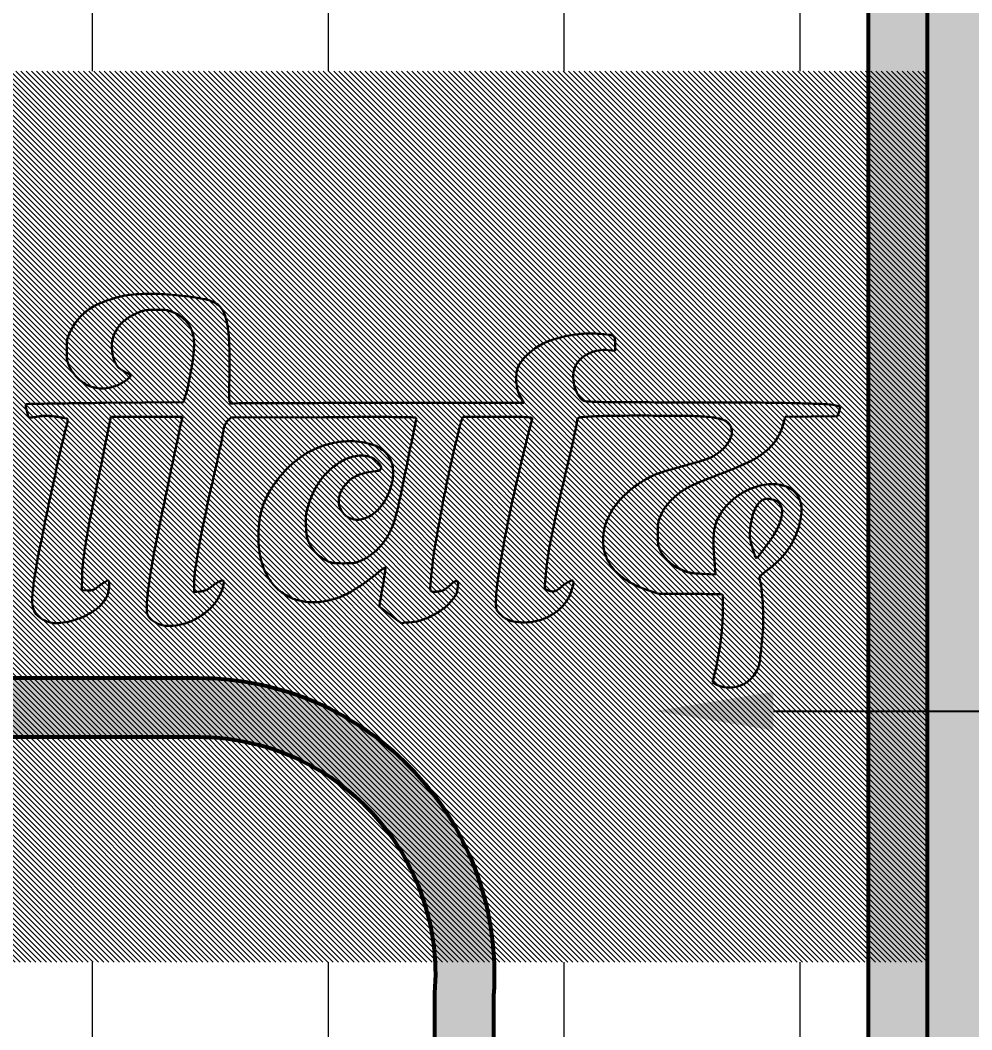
# Model space of a CAD drawing. Header units: millimetres. Extents: x 56222 to 3066687, y -650199 to -121287.
# Drawn here: x 140346.42 to 140362.55, y -185691.93 to -185674.82 of the extents above; entities that cross this region are included whole.
import ezdxf
from ezdxf import colors
from ezdxf.entities.mleader import LeaderData, LeaderLine
from ezdxf.math import Vec2, Vec3

# ---------------------------------------------------------------- set-up
doc = ezdxf.new("R2010")
doc.units = ezdxf.units.MM
doc.header["$MEASUREMENT"] = 0
doc.linetypes.add('DASHED', pattern=[0.75, 0.5, -0.25])
for name, color, linetype, lineweight in [('A8_FURNITURE', 32, 'Continuous', 30), ('dim05', 1, 'Continuous', 13), ('el', 7, 'Continuous', 20), ('Elevation 4.5', 206, 'Continuous', 5), ('furniture dimensions', 1, 'DASHED', 0), ('NAME PLATE', 7, 'Continuous', 25)]:
    doc.layers.add(name, color=color, linetype=linetype, lineweight=lineweight)
doc.styles.get("Standard").update_dxf_attribs({"font": 'arial.ttf', "height": 6})
pattern_1 = [(90, (-7284.360035460413, -5928.187358605617), (-4, 2.449293598294706e-16), []), (180, (-7284.360035460413, -5928.187358605617), (-4, -3.999999999999999), [4, -4])]

msp = doc.modelspace()

# ---------------------------------------------------------------- hatches: boundary and pattern name
at = {"layer": 'Elevation 4.5', "lineweight": 0, "true_color": 0x636466, "transparency": 33554687}
h = msp.add_hatch(color=251, dxfattribs=at)
h.dxf.hatch_style = 1
h.paths.add_polyline_path([(140409.80056336, -185636.7218008668), (140361.80056336, -185636.7218008668), (140361.80056336, -185696.5168962459), (140361.80056336, -185702.7218008668), (140409.80056336, -185702.7218008668)])
h.paths.add_polyline_path([(140408.5745467362, -185638.2218008668), (140408.5745467362, -185701.2218008668), (140363.30056336, -185701.2218008668), (140363.30056336, -185638.2218008668)], flags=16)
at = {"layer": 'NAME PLATE', "lineweight": 0, "true_color": 0xc08768, "transparency": 33554687}
h = msp.add_hatch(dxfattribs=at)
h.set_pattern_fill('AR-B816', color=23, scale=0.5, angle=90)
h.set_pattern_definition(pattern_1)
h.paths.add_polyline_path([(140361.80056336, -185605.778120198), (140335.5506102973, -185605.778120198), (140335.5506102973, -185675.679722592), (140361.80056336, -185675.679722592)])
at = {"layer": 'NAME PLATE', "lineweight": 0, "true_color": 0x000000, "transparency": 33554687}
h = msp.add_hatch(color=18, dxfattribs=at)
h.dxf.hatch_style = 1
h.set_gradient(color1=(153, 155, 55), color2=(229, 232, 120), name='INVCYLINDER')
edge = h.paths.add_edge_path()
edge.add_arc((140349.4346848917, -185690.9856796513), 5.021724757377659, 355.9019803581733, 450)
edge.add_line((140349.4346848917, -185685.963954894), (140335.5506102973, -185685.963954894))
edge.add_line((140335.5506102973, -185685.963954894), (140335.5506102973, -185686.963954894))
edge.add_line((140335.5506102973, -185686.963954894), (140349.4346848917, -185686.963954894))
edge.add_arc((140349.4346848917, -185690.9856796513), 4.021724757389165, -4.579492458445998, 90, ccw=False)
edge.add_line((140353.4435703721, -185691.3067827946), (140353.4435703721, -185704.3066070682))
edge.add_arc((140357.6220668661, -185704.3066070682), 4.178496493957937, 180, 360)
edge.add_line((140361.80056336, -185704.3066070682), (140361.80056336, -185605.7781201979))
edge.add_line((140361.80056336, -185605.7781201979), (140360.80056336, -185605.7781201979))
edge.add_line((140360.80056336, -185605.7781201979), (140360.80056336, -185704.3066070682))
edge.add_arc((140357.6220668661, -185704.3066070682), 3.178496493957937, -180, 0, ccw=False)
edge.add_line((140354.4435703721, -185704.3066070682), (140354.4435703721, -185691.3445470119))
at = {"layer": 'NAME PLATE', "lineweight": 0, "transparency": 33554687}
h = msp.add_hatch(dxfattribs=at)
h.set_pattern_fill('ANSI31', color=8, scale=0.5, angle=90)
h.set_pattern_definition([(135, (-7284.360035460413, -5928.187358605617), (-0.04419417382415922, -0.04419417382415922), [])])
h.paths.add_polyline_path([(140361.80056336, -185675.679722592), (140335.5506102973, -185675.679722592), (140335.5506102973, -185690.7841363673), (140361.80056336, -185690.7841363673)])
at = {"layer": 'NAME PLATE', "lineweight": 0, "true_color": 0xc08768, "transparency": 33554687}
h = msp.add_hatch(dxfattribs=at)
h.set_pattern_fill('AR-B816', color=23, scale=0.5, angle=90)
h.set_pattern_definition(pattern_1)
h.paths.add_polyline_path([(140361.80056336, -185690.7841363673), (140335.5506102973, -185690.7841363673), (140335.5506102973, -185729.7781201979), (140361.80056336, -185729.7781201979)])

# ---------------------------------------------------------------- linework, layer by layer
at = {"lineweight": 30, "transparency": 33554687}
for p, q in [((140356.5050194098, -185680.4211203358), (140356.5050194098, -185680.2947856792)), ((140356.3813992161, -185680.4083086399), (140356.5050194098, -185680.4211203358)), ((140349.2227482641, -185681.1742503514), (140349.1845540316, -185681.292495754)), ((140354.9005167982, -185681.2036353659), (140354.9588921456, -185681.3032453361)), ((140349.1845540316, -185681.292495754), (140347.8587563071, -185681.3032453361)), ((140354.9588921456, -185681.3032453361), (140352.5017063708, -185681.3035389071)), ((140347.8444163002, -185682.0933396169), (140347.9570398863, -185681.5397361412)), ((140347.9570398863, -185681.5397361412), (140348.5631361726, -185681.5397361412)), ((140348.5631361726, -185681.5397361412), (140349.1692324374, -185681.5397361412)), ((140349.1692324374, -185681.5397361412), (140349.1509212768, -185681.6203580065)), ((140349.9390716893, -185681.6022972253), (140349.994208209, -185681.5504857232)), ((140349.994208209, -185681.5504857232), (140351.5619294271, -185681.54372587)), ((140353.9040853648, -185681.59226148), (140353.9240554654, -185681.5397361412)), ((140353.9240554654, -185681.5397361412), (140354.5172633898, -185681.5397361412)), ((140359.364313188, -185681.6315416137), (140359.3873309884, -185681.5406041699)), ((140359.3873309884, -185681.5406041699), (140359.8305785885, -185681.5347953752)), ((140359.8305785885, -185681.5347953752), (140360.2738261669, -185681.5289865591)), ((140360.2738261669, -185681.5289865591), (140360.3013824623, -185681.4493481945)), ((140358.1898784149, -185683.9884837306), (140358.2085521802, -185684.2120678566)), ((140347.4646209031, -185684.4743720416), (140347.4673582843, -185684.2486308185)), ((140358.2085521802, -185684.2120678566), (140357.9809559233, -185684.2004519442)), ((140347.5576725317, -185684.4810650754), (140347.4646209031, -185684.4743720416)), ((140349.3672969265, -185684.5122128278), (140349.3677443026, -185684.3857966034)), ((140349.4637329751, -185684.501343087), (140349.3672969265, -185684.5122128278)), ((140357.0406356528, -185684.4691128086), (140357.2467405714, -185684.538869534)), ((140357.2467405714, -185684.538869534), (140357.7627205099, -185684.5405236582))]:
    msp.add_line(p, q, dxfattribs=at)
at = {"linetype": 'Continuous', "lineweight": 30, "transparency": 33554687}
msp.add_line((140352.8949554936, -185685.0446103463), (140352.506338955, -185684.7560456362), dxfattribs=at)
at = {"lineweight": 30, "transparency": 33554687}
msp.add_lwpolyline([(140359.2226857675, -185682.9579289744, -0.165578), (140359.3007674636, -185683.0225696726, -0.126809), (140359.3336130266, -185683.1291860054, -0.08643300000000001), (140359.3152764541, -185683.2741031634, -0.042244), (140359.2454998635, -185683.4474222223, -0.030353), (140359.1731969921, -185683.5714301748, -0.010828), (140359.0557138209, -185683.7394493456, -0.004164999999999999), (140358.9293271148, -185683.9091325948, -0.234744), (140358.895091115, -185683.9261433569, -0.321391), (140358.8815123504, -185683.9164097823, -0.004802000000000001), (140358.8492942191, -185683.8183142348, -0.012477), (140358.8186427963, -185683.7128264147, -0.014928), (140358.7952592305, -185683.6120392149, -0.067594), (140358.7883376821, -185683.5025612144, -0.024239), (140358.8071387441, -185683.3470464519, -0.024499), (140358.8414130126, -185683.1921535742, -0.057984), (140358.8854582426, -185683.0827038451, -0.055252), (140358.9517981487, -185682.9875476418, -0.124944), (140359.0236202342, -185682.93809649, -0.124914), (140359.1103446374, -185682.9288830448, -0.055211)], format="xyb", close=True, dxfattribs=at)
for centre, radius, start, end in [((140348.7215927983, -185681.9345365752), 2.507121384194819, 104.4823706893497, 108.4108720772749), ((140348.4304890673, -185680.8074838942), 1.343081381457537, 98.21448167423776, 104.4824518161395), ((140348.597767914, -185681.9662505105), 2.513859876249971, 89.12730190779628, 98.2144602906489), ((140348.5562936976, -185684.688864723), 5.23678996353489, 83.8787624525851, 89.12728403651357), ((140348.5239209073, -185684.9907030344), 5.540359335824776, 79.2569699195039, 83.87873760482775), ((140348.0848756568, -185680.4355181686), 0.8769840706061341, 119.7756900447066, 128.7044986037779), ((140348.1719776815, -185680.5877561178), 1.052378357502492, 112.3568882567686, 119.7757036027026), ((140348.7033028797, -185681.8795996992), 2.449219903635309, 108.4107994138717, 112.3569426911831), ((140349.458583766, -185680.0644168437), 0.52619038241998, 53.25474469899461, 79.25686953078613), ((140349.596531227, -185679.8796505903), 0.2956083572133905, 21.38076554686533, 53.25471155382471), ((140348.1443505763, -185680.5052762854), 0.9688172454224239, 137.1153539833079, 145.4422651242609), ((140348.1303549319, -185680.4922767857), 0.9497158041175865, 128.704485941443, 137.11539517446), ((140348.7620229753, -185680.6312888363), 0.9241068983967367, 114.8008256737478, 128.1779289796624), ((140348.9333014381, -185681.0019586563), 1.332435720812915, 110.7519802064401, 114.8007662831723), ((140348.6069055228, -185680.1405414523), 0.4112550149345841, 101.031499627338, 110.7519690292278), ((140348.6282125281, -185680.2498336064), 0.5226047496805811, 92.71447340986265, 101.0315426677895), ((140348.7430116335, -185682.6711706526), 2.946661664416319, 90.40229872295983, 92.7144487544358), ((140348.7459174109, -185683.0855626892), 3.361063888777421, 88.33688992573477, 90.40223227538483), ((140348.8303922703, -185680.1761369998), 0.4504120985529277, 79.24606667624968, 88.33688623562226), ((140348.8549194343, -185680.0469990071), 0.3189655202277018, 67.82005731352822, 79.24613110559935), ((140348.5644386842, -185680.7595140128), 1.08841772766514, 63.23885392428592, 67.82007254285413), ((140348.7693257766, -185680.353224133), 0.6333900504683961, 42.10714973927756, 63.23893520228307), ((140348.8744081025, -185680.1623673297), 1.071102110694878, 9.148942235376689, 21.38073546368022), ((140348.1418102668, -185680.5035274495), 0.9657331574175962, 145.4422239932134, 153.7890476882677), ((140348.4988231629, -185680.334158414), 0.5240520773435889, 146.733561723482, 166.7243130908601), ((140348.5598943538, -185680.3742244119), 0.5970929874526559, 128.1779921263554, 146.7334884729886), ((140348.9053764107, -185680.2302622155), 0.4500068228307362, 14.8072365683597, 42.10715969900344), ((140347.4639447654, -185680.3895226922), 2.499740057854031, 1.463643648925985, 9.148938549792826), ((140347.6521911613, -185680.3149649647), 0.4435391271727418, 168.355220927415, 177.5780681484303), ((140347.5690767089, -185680.2978364634), 0.3586780774097401, 157.7472464038072, 168.3551973076779), ((140348.4864491713, -185680.6731936944), 1.349871946275593, 153.7890079857721, 157.7472943542695), ((140348.5561231211, -185680.3476775361), 0.5829252620579285, 166.7243459108051, 185.181251623732), ((140348.5662932404, -185680.3198965586), 0.8007370779591739, 355.7162527533315, 14.80715957644842), ((140356.108313117, -185682.2803589371), 2.15283120371846, 101.1483252144989, 108.1442579600843), ((140356.1330393244, -185682.4058277364), 2.280713199847944, 94.3108499549144, 101.1483323970619), ((140356.0904763417, -185681.8411941683), 1.714477671234565, 85.8422501211838, 94.31083521556145), ((140355.5011048584, -185689.9486233582), 9.84330088354372, 84.67107963306296, 85.8421951749833), ((140356.4018809904, -185680.2915498651), 0.1443078383844325, 60.59763983245155, 84.67102803020603), ((140356.4474976264, -185680.2106011192), 0.05139079495724168, 8.330744920039217, 60.59760918820287), ((140355.8725976038, -185680.2947854391), 0.6324218059335811, 359.9999782504499, 8.330780358689168), ((140349.9127824833, -185680.4105779777), 2.706151549316029, 177.5780826455602, 179.9999996731648), ((140345.7612250492, -185680.1097825904), 3.613663567738038, 349.4775960601079, 355.7162526011386), ((140337.2290613227, -185680.6510503041), 12.73796430697467, 359.1646300457721, 1.463717959804474), ((140355.7007625165, -185681.1630039161), 0.9603065599327283, 119.2226583413629, 127.1045945387001), ((140355.8006896594, -185681.3416392824), 1.164991752332061, 108.1442672341487, 119.2225931733697), ((140350.1887227051, -185680.4105793333), 2.982091771179847, 179.9999736680866, 182.1863142926088), ((140347.621125925, -185680.5086023652), 0.4126245618670283, 182.1862989318072, 191.5910459694923), ((140348.9011989239, -185680.3163872737), 0.9294168062722664, 185.1812364021037, 193.3573115608798), ((140348.4001929584, -185680.4353495445), 0.4144808885835047, 193.357283891963, 208.3097114571094), ((140355.7703279132, -185681.2775188473), 1.092815750468139, 133.7294893645517, 140.5923884074984), ((140355.8518216138, -185681.3627067562), 1.210706390643284, 127.104588880734, 133.7295728136551), ((140356.2276200032, -185680.8817263271), 0.4461875890020835, 130.1217965437106, 148.8118477635199), ((140356.3007400517, -185680.9684927498), 0.5596554417329722, 114.3516233888582, 130.1217577682768), ((140356.3178184878, -185681.0062258285), 0.6010735320507558, 99.15939531114549, 114.3516540131425), ((140356.318801131, -185681.0123164594), 0.607242921941408, 84.08311105824951, 99.15945170246044), ((140347.4925508752, -185680.534974231), 0.2813728237741592, 191.5910184768299, 203.6868315177769), ((140348.0144429204, -185680.306022956), 0.851276318402909, 203.6868149600878, 208.9857301366193), ((140347.9146325622, -185680.3613172224), 0.7371730165170037, 208.9856639624103, 228.281164764964), ((140348.3094629805, -185680.484223004), 0.311424865291891, 208.3096205927009, 225.949079472315), ((140348.3233986873, -185680.4698185254), 0.3314671437038745, 225.9489922361578, 242.7824077222209), ((140355.2255825592, -185680.8431391802), 0.3949460293180906, 154.1687756995458, 172.2212291702214), ((140355.2646873604, -185680.8620692502), 0.4383917773186484, 140.5923133458986, 154.1688024574161), ((140356.1393456244, -185680.8282900121), 0.3429993836280306, 148.8119044197151, 173.558726617805), ((140347.8714876932, -185680.4386315463), 0.5904476041436924, 300.3322110211473, 308.343480057498), ((140347.593163566, -185681.88962965), 1.265125152949474, 60.74295516754892, 62.78240190209146), ((140347.7872290449, -185681.5431993158), 0.8680415515208677, 58.03821616369027, 60.74290974431896), ((140348.0051666864, -185680.6076345878), 0.374966511373691, 308.3434721761678, 317.5930902924327), ((140347.7593292276, -185681.5879155973), 0.9207477715636946, 55.92317489458434, 58.0382458467576), ((140348.2574670505, -185680.8515277412), 0.03169863622792742, 31.71747040252379, 55.9232221536864), ((140348.2662535476, -185680.8460973851), 0.02136948819346519, 317.5930624814956, 31.71746351155111), ((140343.0466994246, -185679.6020674731), 6.375293095067767, 347.2724634018287, 348.3633668120472), ((140343.2207704399, -185679.6379145212), 6.19756935093026, 348.3633613656176, 349.4776409036023), ((140417.0329406718, -185681.8145876431), 67.07439675498235, 179.1647002377691, 179.4385739336489), ((140355.588520347, -185680.892718787), 0.7612546086784286, 172.2212063571266, 183.268893269832), ((140356.4125928353, -185680.8591386754), 0.6179824346071391, 173.5587496683195, 189.4858091954185), ((140347.8126496552, -185680.4757055155), 0.5839242156984108, 228.2811048051722, 251.2598445199141), ((140347.8062357572, -185680.4946130232), 0.5639584467123779, 251.2597759037659, 274.7044453523677), ((140347.7984748447, -185680.4002945624), 0.658595668834949, 274.7043721815598, 295.5750312844281), ((140347.571221156, -185679.9254486062), 1.185020327368388, 295.5750315894806, 300.3321897925319), ((140343.7301005611, -185679.7564297446), 5.674675635682584, 346.1969741184519, 347.2725225909105), ((140355.6069352092, -185680.8916683459), 0.779699406609447, 183.2687962320054, 194.213130655772), ((140356.4278691161, -185680.8565867517), 0.6334704000504114, 189.4857592792368, 205.2280652743715), ((140348.3383406237, -185680.8885802192), 0.9293999670941422, 342.0991641832656, 346.1969799585333), ((140351.1872703477, -185681.1693627757), 1.2255652121964, 179.4385761799119, 184.2834730045606), ((140355.3003410146, -185680.9693232075), 0.4634237710389439, 194.2131501694297, 210.3719206167385), ((140356.2070055416, -185680.9606493892), 0.389319317505432, 205.2280711016604, 227.8961604906632), ((140356.0192044208, -185681.1684650126), 0.1092182744773384, 227.8961598094525, 266.3009858999463), ((140346.5380575269, -185681.3460744566), 0.02627788193504657, 135.0338046478032, 190.8527374625077), ((140348.643954676, -185680.9423431868), 2.170526407791989, 190.852754523158, 193.240068711772), ((140346.5329888808, -185681.3410117583), 0.01911393837041087, 91.06949232954699, 135.0338679075705), ((140359.4873817633, -186375.2318181161), 694.0308338991904, 91.03768620970423, 91.06954266592454), ((140348.1742801041, -185750.6501173248), 69.34668392212856, 90.68150297644614, 91.03765325230296), ((140348.9501783376, -185815.8983931956), 134.5995729168376, 90.4645970232801, 90.68140419186165), ((140350.0815857067, -185681.2521791178), 0.1167834158815172, 184.2833615458296, 206.612113531655), ((140349.9960360566, -185681.29504183), 0.02109666278013312, 206.6120802186657, 285.0730960403833), ((140350.0374039459, -185681.4486442747), 0.137978832698868, 90.29029046319185, 105.0731505925683), ((140361.3930266577, -187921.8816353173), 2240.599747647124, 90.27206621172535, 90.29040085820472), ((140352.0847724745, -185961.6364115078), 280.3324237690723, 90.1079597848091, 90.27205486574852), ((140352.56568361, -186217.1037844976), 535.8002494100859, 90.00684140497054, 90.10791115130777), ((140356.3569701437, -185675.9438789785), 5.344711079375872, 266.3010161084536, 268.6457067855461), ((140356.6811071787, -185662.2321019521), 19.06031875971931, 268.6457876381127, 269.8659470298815), ((140358.7986940678, -184756.9137660792), 924.3811312023943, 269.8659816961854, 269.9409245694932), ((140357.619002157, -185901.051280387), 219.7569912808201, 89.64939958122501, 89.94092034564697), ((140358.7553564273, -185715.3479307057), 34.05016484772644, 88.49340440810273, 89.64939425170553), ((140359.1289195028, -185701.1437667024), 19.84108942371088, 87.16913475224653, 88.49334007437801), ((140360.0710038119, -185682.091792468), 0.7658372609089389, 73.16670439159655, 87.16907441587156), ((140360.27619831, -185681.413580322), 0.05726369598414872, 52.60252024598849, 73.1667582075108), ((140359.3251103335, -185681.1115400627), 1.033064181853693, 340.9134377849167, 343.601632474224), ((140360.2995793698, -185681.3829964142), 0.01876630152666023, 5.424523351285162, 52.60258841469654), ((140360.2602336564, -185681.3867327086), 0.05828901726079396, 343.6014780179832, 5.424560391206401), ((140348.3656714358, -185681.0078167474), 1.884644703522073, 193.2401437489233, 195.965002623325), ((140346.5937268856, -185681.5147425157), 0.04161425783996529, 195.9650411950643, 238.2824621988228), ((140346.5820389187, -185681.5336539355), 0.0193825154723459, 238.2825574696476, 273.8105633602692), ((140346.5070074558, -185680.4071500239), 1.148382419477432, 273.8105906647726, 275.7136835300534), ((140346.5286986019, -185680.6239303513), 0.9305195815477707, 275.7136036505558, 278.5521206025195), ((140346.4436933815, -185680.0586606648), 1.502145075984707, 278.5520953505203, 280.5349382140011), ((140346.8739167086, -185682.372063198), 0.8509217296782111, 95.64950788435105, 100.5349518320788), ((140346.8579425826, -185682.210578634), 0.6886490050988362, 89.92413893935658, 95.64954616163442), ((140346.8577483854, -185682.3578878174), 0.8359583166178577, 84.7989125670698, 89.92419678757456), ((140346.7672746108, -185683.3518540985), 1.83403370045449, 81.95064381581709, 84.79901412238975), ((140346.4821655275, -185685.3679152131), 3.870154916635758, 80.92782155635493, 81.95065902010465), ((140346.7113434018, -185683.9326245225), 2.416682569219109, 79.47221307697858, 80.92773548738582), ((140346.5237403865, -185684.942114103), 3.443456207605073, 78.61417606747987, 79.47223365032583), ((140347.1954423122, -185681.6065845765), 0.04096584038399519, 58.28250502981597, 78.61415008632015), ((140347.2108496104, -185681.5816551069), 0.01165947091093567, 359.3660025417366, 58.28261526830821), ((140346.865423222, -185681.5778329403), 0.3571070050075413, 354.3930913712022, 359.3660427816179), ((140353.0884441031, -186035.5924229643), 354.0519879356001, 90.10929564114146, 90.24703467542363), ((140352.4630247924, -185707.7239514726), 26.18291994099774, 89.18434630437963, 90.10932435100057), ((140352.3162005877, -185718.0393054878), 36.49931881883541, 88.74963899177752, 89.18439884680919), ((140353.1122799046, -185681.5660441404), 0.01737074046721591, 3.158795738465294e-05, 88.7496456584966), ((140352.9341498713, -185681.5660439254), 0.1955007737963173, 348.5928410580754, 359.9999398089579), ((140354.6818702571, -185681.8879753359), 0.8321033730372724, 159.1831938369625, 166.1070004670745), ((140354.5172951053, -185759.5173520338), 77.97761589264826, 89.73119163136249, 90.00002330535251), ((140354.8723818223, -185683.8319065382), 2.291337437135579, 86.29917550147573, 89.73116531583507), ((140354.995426176, -185681.9295880191), 0.3850437396774494, 76.32218341920141, 86.29909292171767), ((140357.7895430515, -185682.4027020167), 2.8143536907012, 162.9466654178202, 165.7290409385215), ((140355.0823811373, -185681.5722832294), 0.01731030624434005, 342.9466725988137, 76.32214701694696), ((140355.4763447917, -185681.5885478583), 0.3833735535963382, 348.7022101545851, 359.5717713050434), ((140355.8956511967, -185681.5916818306), 0.03594456317301837, 134.3677142320761, 179.5717433415121), ((140355.9110419762, -185681.6074160383), 0.05795459224142775, 102.7303146676616, 134.3677594057149), ((140355.9854422353, -185681.9367435508), 0.3955816188222168, 93.7964693926666, 102.7303123273891), ((140356.8167532769, -185694.4643327455), 12.9507227601954, 93.07777488710873, 93.79649078889919), ((140356.5700473137, -185689.8760083712), 8.355770704308297, 90.41045904660554, 93.07780091804837), ((140356.9292457484, -185740.0183702885), 58.49941917703487, 89.77606155935807, 90.41043880731459), ((140356.8707630828, -185754.9578185155), 73.43898187284718, 89.27041257666079, 89.77598971842859), ((140357.7640417263, -185684.8107251577), 3.286201077724364, 84.44541322578817, 89.27037998554236), ((140357.9218531627, -185683.1880161176), 1.655836370653067, 77.77446644538797, 84.44547744186438), ((140358.1950583675, -185681.9271150533), 0.3656764665231858, 57.31056835635498, 77.77454417242869), ((140359.2634167524, -185684.9177917427), 12.48166796663895, 165.0397429113473, 167.4343901588839), ((140346.5319974379, -185681.5158822963), 0.6964208798133655, 345.0397994351882, 348.760031389216), ((140346.8225535066, -185681.5736247295), 0.4001827699799707, 348.7600481762757, 354.393151312076), ((140584.9762542864, -185731.7970546602), 241.1048969641915, 168.008623716304, 168.0654611197001), ((140355.0991201746, -185682.9713294655), 6.099688025715021, 167.2039036778448, 168.0085622949497), ((140346.0394123709, -185681.1182912709), 3.880894980806066, 348.7287377923137, 350.9118701446587), ((140350.0479356167, -185681.7595011622), 0.1785888209741407, 159.7909435186369, 170.9117976071199), ((140350.1687126044, -185681.803960524), 0.3072889204877066, 152.3839621014473, 159.7908723851724), ((140350.1659415085, -185681.8025105582), 0.3041614017135304, 144.9505418479006, 152.3840095124086), ((140350.0522995106, -185681.7227913004), 0.1653461873050433, 133.2192870146619, 144.9505399479409), ((139672.8170214934, -185544.341071004), 694.0182457931788, 348.5538096350803, 348.592770764098), ((140392.0568031744, -185691.1324883698), 39.33335831096661, 166.1070029082473, 166.5397001170696), ((140406.490327152, -185694.79008256), 53.06585683965314, 165.7290501196672, 166.0572401122291), ((140342.5199311453, -185679.0001246634), 13.59581425227137, 347.8746499745748, 348.702226613622), ((140358.2922968395, -185681.7755896237), 0.1856340376754801, 26.14889195203335, 57.31065641419974), ((140358.2483428978, -185681.7971692033), 0.2345996096971409, 359.999996498194, 26.14894403145418), ((140358.406852273, -185681.3891924576), 0.9876560723615018, 328.1759559763096, 345.7958215034025), ((140330.2755735063, -185677.976586335), 19.9547534364593, 348.079920336721, 348.7287360122943), ((140338.9910201522, -185678.2419816612), 17.20524545518481, 346.969686116207, 347.8747255471675), ((140357.9397936455, -185681.6651905182), 0.5729594795608349, 320.2044962834495, 334.5438488792286), ((140358.2170398558, -185681.7971694349), 0.2659026516535032, 334.5437736266196, 4.685082883804578e-05), ((140358.529703332, -185681.4654358666), 0.8430689356107762, 308.3358464908458, 328.1760214115476), ((140120.7844580576, -185635.9009149738), 231.7109508233864, 348.4407890141758, 348.500834980801), ((140700.1629967138, -185756.1431663468), 358.8364508709836, 168.0654722920068, 168.1218513337778), ((140324.5676477563, -185676.7716533073), 25.78847265918337, 347.4762641716586, 348.0799311093301), ((140352.0629873435, -185683.4936644394), 1.551874853456321, 115.4586873960901, 129.0593846223504), ((140352.0235783674, -185683.4108922602), 1.460199878463709, 101.4078447718656, 115.458619845486), ((140352.0107618484, -185683.3473829438), 1.395410246378963, 86.87050775290203, 101.407774523671), ((140352.0218561967, -185683.1444490314), 1.19217329763516, 70.77509080088116, 86.87046330041488), ((140352.2465800478, -185682.5000327796), 0.5096975728335414, 40.40944778753198, 70.775110845097), ((140239.7586697847, -185659.1322543325), 115.5721823289868, 348.3140750745262, 348.5538005194547), ((140379.1244599131, -185688.0371909258), 26.03575068808381, 166.539683468081, 167.2448777019962), ((140398.3839775478, -185692.7774787263), 44.71340342203138, 166.0573192638298, 166.4824534721368), ((140357.8356249837, -185681.5784148056), 0.7085365219191581, 307.2625796435653, 320.204527095838), ((140416.6224202036, -185697.7029759751), 71.24829295701215, 167.4343341456569, 168.0941505247262), ((140352.4338664785, -185683.286459648), 1.143776734315312, 118.2279496614406, 132.8142921518128), ((140352.2297276498, -185682.9061872819), 0.7121753745915361, 97.42777458696284, 118.2279725056611), ((140352.1991690202, -185682.6717878247), 0.4757923476757272, 71.2159533639079, 97.42778600193114), ((140352.2512164537, -185682.5187590153), 0.3141546297006378, 35.45325500259115, 71.21590505591942), ((140352.3068057069, -185682.4487597612), 0.4306023616418472, 6.70476095257459, 40.40946415424428), ((140290.2874721463, -185666.970733557), 67.19601082427613, 346.6410349319133, 346.9696832936381), ((140356.9671939034, -185679.2138523618), 3.230068338494004, 287.053630732674, 288.6377192176676), ((140357.0774536905, -185679.5407626), 2.885064679791433, 288.637668484064, 290.2290904693383), ((140357.8586967735, -185681.6607956018), 0.6256663786841569, 290.2290489674894, 295.1761148126753), ((140357.7946646659, -185681.5245738223), 0.7761870881424596, 295.1761383365235, 307.2625809952969), ((140358.0968689185, -185680.9180799319), 1.540882770877387, 294.6198933620283, 308.3359174853595), ((140037.0777373495, -185618.7803907291), 317.1505636625712, 348.3933312915878, 348.4407721926274), ((142524.4622299281, -186139.8597704847), 2223.053746305131, 168.1217745612872, 168.1364422886134), ((140311.6707650235, -185673.9069243107), 38.99968972825253, 347.0335502652287, 347.4763314991133), ((140352.2218852213, -185683.6894731787), 1.804044633398006, 129.0593544007252, 141.2079607676821), ((140352.428466324, -185683.2806292928), 1.135829740594599, 132.8143482231537, 140.9677630496028), ((140352.4444120819, -185682.3513544385), 0.1138285320622195, 297.1939604269429, 303.363454373943), ((140352.4319816642, -185682.3324767919), 0.1364312050516922, 303.3635146825184, 309.3479588435388), ((140352.0970985761, -185682.6285011685), 0.503352040942752, 30.82168657785135, 35.45330512308922), ((140352.425133836, -185682.3241245385), 0.1472318017042691, 309.3479304136053, 315.0000442075447), ((140352.5031759215, -185682.4021664927), 0.03686371874388391, 315.0000320201665, 343.8671678982612), ((140352.4563577738, -185682.4141555254), 0.08500861038092893, 13.56193269927681, 30.82178174634082), ((140352.5044869639, -185682.4025456838), 0.0354989411167341, 343.867112476675, 13.56191995591364), ((140351.9622112306, -185682.4892698286), 0.7775698221564032, 345.0441100839361, 6.704796866675093), ((140370.6463686794, -185686.1180322333), 17.34315607815262, 167.2447672815409, 168.2009136977815), ((140382.6850138385, -185689.0033578597), 28.56715153930933, 166.4825469416155, 167.0772758066281), ((140358.5168710483, -185686.2290402303), 3.945599847439413, 105.3108075850541, 107.922694497428), ((140522.8195338295, -186286.3720820362), 626.1730788492903, 105.3037402294002, 105.310844913494), ((140792.4052762323, -187271.5619239244), 1647.581663631318, 105.30027475295, 105.3037124953756), ((140809.3219953218, -187333.4038337304), 1711.695602761733, 105.2967843202579, 105.3002220693925), ((140629.2970397347, -186675.2000293391), 1029.316505229418, 105.2917167402624, 105.2967587687513), ((140357.0925129757, -185679.6223907249), 2.802741222499977, 285.2917429409786, 287.0536680401746), ((140355.6551762315, -185675.5898499944), 7.401931946906823, 290.3369625954463, 294.6198964176202), ((140062.1911866694, -185623.9380879006), 291.5129511237706, 348.3453550391419, 348.3932543118793), ((140352.4631028957, -185683.883362758), 2.113526677199416, 141.2079446145845, 149.07065212968), ((140352.4924554265, -185683.3325056028), 1.218205445598912, 140.9677879851958, 148.7041328937547), ((140352.2969441023, -185682.9564922181), 0.4516919742052422, 119.8554919388424, 134.0306987593049), ((140352.4045060922, -185683.1438844696), 0.6677601060325002, 109.2800364956405, 119.8555128555151), ((140352.4858328161, -185683.37637671), 0.9140661715766951, 100.3411609434056, 109.2800382428369), ((140352.6422621987, -185684.2336518189), 1.785496469452207, 94.92496203503639, 100.3411548598017), ((140352.4872507638, -185682.434731168), 0.02009043056419354, 274.9249837095447, 297.1940293554109), ((140252.3841349928, -185661.7436354088), 102.6794835095935, 348.0521228707742, 348.3140790591319), ((140373.1427189416, -185686.6395210247), 19.89339433977914, 168.2008697333616, 168.8272256318433), ((140383.6012611963, -185689.2135646875), 29.5072026713068, 167.0773218302847, 168.4015271543422), ((140620.6428598778, -185745.4223295202), 272.3468216909916, 166.6410706120065, 166.7189928663515), ((140358.0299175964, -185684.35199402), 2.022009276367185, 118.9571673163611, 123.1367747848409), ((140357.6822746655, -185683.7237244913), 1.303971528014495, 113.1510933724984, 118.9571220007319), ((140357.7820526181, -185683.9570775995), 1.55776142719373, 107.9226743272221, 113.1510383361107), ((140361.258185311, -185690.6099830299), 8.629517482093778, 111.4413627732089, 112.3736745555991), ((140360.6201510586, -185688.985361782), 6.884100080225507, 110.3369472087781, 111.4413720994951), ((140384.8561672832, -185690.7579171315), 36.10063692199989, 167.0336367472085, 168.0182013651977), ((140352.5711617461, -185683.3803504759), 1.310313081769377, 148.7041905622855, 156.1532262686502), ((140352.4227078017, -185683.0865848133), 0.6326355880984166, 134.0306965351656, 152.3917373539471), ((140351.6553591232, -185682.4073020807), 1.095181105821658, 328.5474053915341, 345.0441041485145), ((140384.9134880982, -185688.9643560438), 31.89155521569098, 168.8272751536438, 169.267077012316), ((140357.8981678659, -185684.1501708944), 1.780989431798973, 123.1368225824953, 137.2743582842488), ((140358.2181350144, -185683.6321018584), 1.01711495910994, 115.9242551320825, 125.5875311654016), ((140358.6378248861, -185684.4954940456), 1.977107488979395, 113.3141331103055, 115.9241867955971), ((140360.9438631753, -185689.8464112511), 7.803781285499623, 112.3736004252686, 113.3141626623321), ((140359.2565577238, -185683.8418597688), 1.175077663609212, 107.7593412120386, 122.3137275691193), ((140359.1755072047, -185683.5888036849), 0.9093586987941609, 90.1209529866741, 107.759272721292), ((140359.1749581854, -185683.3292348052), 0.6497892384044249, 66.54624505419949, 90.12085941154155), ((140359.2882755483, -185683.0680461418), 0.3650782575249097, 30.26065462401042, 66.54622800231778), ((140264.1258938603, -185665.5900132762), 85.32733364342059, 348.2256796592966, 348.3453132378806), ((140241.4615526857, -185660.1646998459), 109.7985596346986, 347.9765354338442, 348.0340603917899), ((140299.0971017022, -185672.3797700236), 50.88281937899033, 348.0341285657493, 348.1363442296618), ((140351.7809107808, -185683.4746052241), 1.31824760469141, 149.0706237300122, 160.2689868221518), ((140352.8282745877, -185683.493999646), 1.591423642051056, 156.1532895293776, 162.5920989131317), ((140352.2013257734, -185682.9708083616), 0.3828072687862588, 152.3917466601194, 179.1381678341177), ((140370.8301115021, -185686.4565013576), 15.66924545580994, 166.7190902772259, 167.3433835497099), ((140357.4546820126, -185683.7405635718), 1.17728597739833, 137.2744557680515, 156.5531168408789), ((140358.3028394594, -185683.7652384839), 1.174050286643196, 133.9514262284245, 142.5019458159844), ((140358.343859539, -185683.8077898976), 1.233154175933239, 125.5876091361225, 133.9513698582536), ((140359.2526177108, -185683.8356304597), 1.167706911023918, 122.3137309726331, 136.9137687577518), ((140359.2166516893, -185683.1098345879), 0.4480014232551883, 358.3088019700504, 30.26074247292168), ((140418.0301949877, -185697.9997353801), 72.68700626562966, 168.0941932366767, 168.738196109658), ((140369.5526938393, -185687.5655058914), 22.36543505284926, 168.2256898249965, 169.3172807516322), ((140239.9894465676, -185659.8510879497), 111.3037004382284, 347.9192014335041, 347.9764972061199), ((140351.7600179418, -185683.467111893), 1.296051642644779, 160.2689806092749, 171.5764007048488), ((140351.8956523394, -185683.2775271776), 0.6347943034193824, 165.6901510794764, 172.9106962363028), ((140353.1946852479, -185683.608881536), 1.975421845975418, 162.592091796892, 165.6902296361356), ((140352.1205706268, -185682.9695935643), 0.3020429854344633, 179.1381682743953, 209.9543045063463), ((140352.1469760281, -185682.9543763357), 0.332519357752375, 209.9543237734231, 238.6290311909657), ((140351.9531099467, -185682.5894254457), 0.7461474785720671, 306.554690637701, 328.547413186729), ((140349.141006882, -185682.2179649822), 3.780088014731756, 343.7678421606957, 348.0521506055191), ((140403.0836525224, -185692.4083943937), 50.38523725446338, 169.2671492373668, 169.6095485675792), ((140370.305396906, -185686.3386690792), 15.13146310840494, 167.3433841031666, 167.9841784340141), ((140357.9799965069, -185683.5175293737), 0.7671259997582563, 142.5019706519645, 154.2638535232588), ((140359.0444036498, -185683.6408815987), 0.8826100607004143, 136.9137412441714, 154.9224633420104), ((140358.6045019563, -185683.0917613373), 1.060417897550058, 341.5207925353861, 358.3088455147657), ((140367.8125546049, -185687.338236456), 19.44147695528352, 167.8253257693202, 169.1887200628031), ((140292.5779849332, -185671.1066539662), 57.52413058345076, 347.825229369188, 347.91919445177), ((140364.5423728309, -185686.4468032611), 15.33441560340758, 168.0183030807852, 169.885187476218), ((140352.436706282, -185683.5673188951), 1.980119295103218, 171.576470867621, 179.8072506458454), ((140353.6814334299, -185683.2864980286), 2.420878773780983, 179.863786171132, 182.548085274291), ((140351.9343856609, -185683.2823446929), 0.6738260679611893, 172.9106652014782, 179.8637803731225), ((140352.1331842146, -185682.9769963401), 0.3060263639971563, 238.6290680505165, 278.4894702961616), ((140352.106140758, -185682.7958224268), 0.4892075186152491, 278.4895713616484, 306.5546926571093), ((140351.4289896895, -185682.8840793988), 1.397112197913604, 334.7624216752108, 343.7678891124486), ((140373.5743630037, -185687.1556273962), 19.27129561528527, 168.4014956875504, 170.223692264455), ((140592.349574704, -185733.6000554746), 242.1496463846106, 167.9840973122597, 168.0688950640756), ((140357.2185255434, -185683.6381383351), 0.9198742313131354, 156.5532140100793, 178.7137361753316), ((140357.5983256701, -185683.3943624177), 0.3675502875842018, 159.0362779477209, 169.3020815166665), ((140358.2131848091, -185683.6299369601), 1.025993243171732, 154.2638337180363, 159.0363405517882), ((140358.8697655925, -185683.5591585757), 0.6897964108917377, 154.9224675859447, 166.2907013309074), ((140357.3714502354, -185685.2676428264), 9.96935218764065, 169.317269925337, 171.3143210685883), ((140353.9427809413, -185683.2748675962), 2.682484944775709, 182.5480851223996, 184.9287537280916), ((140499.6653454389, -185710.1177140689), 148.5771076407626, 169.6095867446178, 169.7624518529688), ((140360.3072255873, -185683.5293048084), 3.081234087899683, 177.5870254890133, 179.7834492506037), ((140357.7399750867, -185683.4211222244), 0.5117052198124152, 169.3020593569091, 177.5870850558597), ((140359.0703375084, -185683.6080858233), 0.8962497204382651, 166.2907884155902, 175.6328442659604), ((140358.0309217738, -185682.9000754808), 1.665180407417335, 333.7198909628696, 341.5207912798405), ((140352.3008358062, -185683.5668612065), 1.844248048482523, 179.8072694106299, 190.9228646705072), ((140351.798900877, -185683.4597475893), 0.5306479755942721, 184.9286695384898, 192.8405930846681), ((140351.6387008697, -185683.4962641622), 0.3663388083600054, 192.8404943289236, 202.8350174623088), ((140352.000110479, -185683.3440822388), 0.7584819500111906, 202.8349709840353, 208.6338994936092), ((140351.6470517317, -185682.956586292), 1.171534385074673, 314.2274701411455, 323.9813399152411), ((140351.7654820665, -185683.0426908103), 1.025111257569394, 323.981380559016, 334.7624455781279), ((140361.5446413766, -185684.830950108), 6.248516911910942, 168.0688740649786, 170.9564285552716), ((140357.0486157018, -185683.6343228709), 0.7499215553869352, 178.7137686919674, 204.5407641755878), ((140360.4549319965, -185683.5298637655), 3.22894155473237, 179.7834369258258, 181.7823213860861), ((140357.7765863646, -185683.6132066372), 0.549299534264125, 181.782354651022, 189.1924701436165), ((140359.7498672535, -185683.6599804952), 1.577758144061873, 175.6328612590386, 182.3615770477123), ((140358.4452233421, -185683.1046560164), 1.203120903690129, 323.7669523495381, 333.7198430827571), ((140357.1325127798, -185685.8733848162), 10.59372099033425, 168.7382255396512, 171.4071714842045), ((140354.0479031543, -185684.7599184331), 6.607247302307738, 171.3143241926954, 173.7357829024814), ((140364.3921799527, -185686.6850493192), 15.95929140652045, 169.1887830781015, 170.7696631543836), ((140359.4586556129, -185685.5398962136), 10.17043834297769, 169.8852043555508, 172.0724616317037), ((140352.0344001318, -185683.3253601456), 0.7975498019983284, 208.6339272622019, 215.8830917756258), ((140351.8048958262, -185683.4913892912), 0.5142868439330952, 215.8831883594229, 225.9538833070582), ((140352.0107809485, -185683.3302581752), 0.6500656712787062, 308.6179303131198, 314.2274417760345), ((140356.8883323591, -185684.3314636291), 3.490215828608136, 169.7625026016949, 172.9179255597929), ((140357.5382358832, -185683.6517787709), 0.3078481696111058, 189.1924839916678, 199.8141564109431), ((140357.6508658825, -185683.6111974625), 0.4275660017946943, 199.8142289682661, 208.1175653050406), ((140357.8458027155, -185683.5070337367), 0.6485873822388019, 208.1175915960579, 218.1235520694071), ((140364.4378738475, -185683.4666482584), 6.269749531349848, 182.3615385985849, 184.7742893340638), ((140358.4093192161, -185683.0783446357), 1.247633767197538, 314.015306650395, 323.7668887404762), ((140351.5449037828, -185683.712743826), 1.074368211813198, 190.9228552263496, 207.5823359955994), ((140351.8270533576, -185683.468479941), 0.5461583753995938, 225.9539914366871, 235.6813239698836), ((140352.084422179, -185683.0914524588), 1.002654194134478, 235.6814189199025, 241.8543481198664), ((140351.799728411, -185683.6236141062), 0.399125768513918, 241.8544465749375, 250.5258041062335), ((140351.7720641066, -185683.0291939572), 1.037979630060299, 291.8171998746841, 296.5537404407328), ((140351.9337346976, -185683.3526947379), 0.6763304421253421, 296.5537388918295, 302.0116195736962), ((140351.5904188154, -185682.803521528), 1.323985450247843, 302.0116010777942, 305.3132138411505), ((140351.5935464796, -185682.8079371187), 1.31857437584245, 305.3132236725156, 308.6180443355934), ((140365.0972829586, -185685.3513172141), 11.76227550441507, 172.9180090311073, 174.1947749710525), ((140369.5621211118, -185686.4643096176), 15.19993156007829, 170.2236615715921, 172.1262961039425), ((140360.7968221459, -185684.7119252342), 5.491284766201891, 170.9564173958443, 174.1377330824411), ((140357.0309358455, -185683.6423950506), 0.7304860877509347, 204.5407777938508, 219.6467832497578), ((140357.8784000337, -185683.4814525682), 0.690023855715814, 218.1235495515147, 227.6754094338924), ((140357.9394392124, -185682.5920270797), 1.923867442098395, 306.9659698640743, 314.0152521587613), ((140349.628844098, -185684.2748418601), 2.161644730691383, 173.7358142374167, 179.3052425190609), ((140361.8081972241, -185686.2651263222), 13.34141018980589, 170.7696841078785, 172.3817315772142), ((140351.2177567474, -185684.3923421512), 1.850024024098804, 172.0723832829733, 179.7972820654531), ((140351.7707798935, -185683.7054781482), 0.3122941036653477, 250.5258776723788, 260.9483520743055), ((140351.8102000698, -185683.4580299282), 0.5628626010146597, 260.948397937135, 268.1936702326389), ((140351.8931086923, -185680.8290605713), 3.193138959041212, 268.1936844336593, 270.1989855384014), ((140351.8931048746, -185680.8286021517), 3.193597389102169, 270.1990254725695, 272.3411376908667), ((140352.0038696935, -185683.5379068098), 0.482029470851933, 272.3412018475011, 280.9976837514783), ((140352.0304356604, -185683.6746064613), 0.3427723514051152, 280.9976868259293, 291.8171691618568), ((140353.5224407595, -185685.4108909083), 1.610746056277737, 128.3125494857306, 130.6132415174804), ((140352.9904113945, -185684.7375274963), 0.7525656966222503, 124.2482155518163, 128.3125811981326), ((140353.0084704544, -185684.7640519305), 0.7846542499581131, 121.2445100358668, 124.2482411638072), ((140336.6160213828, -185681.9028178316), 16.14620137740603, 351.8119483028725, 352.1419717601972), ((140352.6042231089, -185684.097728994), 0.005294145664141248, 18.84695763783047, 121.2444000289285), ((140352.5798180715, -185684.1060595259), 0.03108180973447836, 352.1420029270354, 18.84705134628866), ((140365.388215719, -185685.1833534198), 10.10681718147325, 174.1376787419426, 175.6679116849818), ((140357.189910326, -185683.5106605842), 0.9369488084695945, 219.64680905171, 232.1811556967791), ((140357.911695628, -185683.4448916515), 0.7394738024380891, 227.6754652848062, 236.8877871309787), ((140357.9925316841, -185683.3209457888), 0.8874503033726733, 236.8878351198598, 244.9224522020884), ((140358.0524628983, -185683.1928778292), 1.028847448758379, 244.9224025443971, 249.8713010027987), ((140357.8730585841, -185683.6823632583), 0.5075203985750266, 249.8713031093152, 258.2677932188934), ((140361.8720079121, -185687.8171876283), 4.615811398261951, 126.9658836674996, 128.419801861534), ((140351.4828358041, -185685.0196744817), 4.879906916921117, 171.4071753426351, 175.0057420822365), ((140348.3957609861, -185685.1999410463), 1.018927403569906, 119.9572100313081, 122.3101504382566), ((140347.9019648943, -185684.3431841922), 0.03005588142001013, 90.00003560002651, 119.9571195314758), ((140347.9019648662, -185684.3362848706), 0.02315655973478144, 4.910750310615991, 89.99997681637694), ((140349.962333837, -185684.6813681395), 0.3911191326336394, 115.6213295420766, 120.9287199544455), ((140349.9362257005, -185684.6269278488), 0.3307421498050307, 110.2129564067047, 115.6213613492505), ((140349.8411726415, -185684.3687612809), 0.05563297001431736, 90.00004158811471, 110.2129866487208), ((140349.8411726308, -185684.3581024095), 0.04497409861621221, 65.18865891765957, 90.00003773279312), ((140349.8534842337, -185684.3314714877), 0.0156350195971935, 10.75214369008905, 65.18863286266237), ((140349.8067201108, -185684.3403517395), 0.06323483113342782, 349.6814811202931, 10.75213748146841), ((140351.373743651, -185683.8021573297), 0.8812605595804572, 207.5823170955533, 226.2254690935151), ((140350.1689945492, -185681.3454757908), 3.662013842947761, 303.4596736322097, 306.4123055545764), ((140350.9850518302, -185682.4518515081), 2.287235055859445, 306.4123072358216, 310.6132216027552), ((140341.2194798389, -185682.4799632701), 11.50817730357808, 350.233156443885, 350.8544703498863), ((140346.2047963124, -185683.2825433878), 6.458670873695629, 350.8544536726208, 351.8119751721877), ((140388.0964716027, -185687.689595101), 34.88002240504467, 174.1947971126262, 174.6389534424344), ((140353.8093332408, -185684.3765470076), 0.05543823500939323, 78.3881191760567, 127.8046120537659), ((140353.8146735999, -185684.3505581435), 0.02890635799189783, 1.168516026004637, 78.38810957794874), ((140355.8454458885, -185684.5747746147), 0.2729733479605784, 107.3728695878607, 117.9824213403333), ((140355.771183363, -185684.3374088666), 0.02426182617894573, 45.00003155913085, 107.3728131261045), ((140355.7582273535, -185684.3503648814), 0.0425843943291753, 347.2264070255571, 45.00002292797681), ((140357.3270795562, -185683.3339429693), 1.160655118511031, 232.1811603281359, 243.3575742301913), ((140357.9170223725, -185683.470668676), 0.7237318942477831, 258.2678061113749, 264.9873624745896), ((140358.1590025839, -185680.711841904), 3.493150530062463, 264.9873466258981, 267.0783553708323), ((140359.0109981333, -185684.2779951474), 0.06014431737754229, 170.001584917481, 200.8168208931953), ((140359.0138318506, -185684.2784946697), 0.063021725332967, 140.2466607706298, 170.0016365443519), ((140358.5224845433, -185684.4637274147), 0.4624855734206999, 6.15552299260249, 20.81673189939942), ((140359.1650378694, -185684.4042658455), 0.2596982332525938, 128.4197101360396, 140.246737352096), ((140347.5843916298, -185684.1095966451), 0.372428120455934, 265.8858964155085, 274.306647243642), ((140347.6014825446, -185684.3365465499), 0.1448355927920435, 274.30665247449, 291.3522738961609), ((140347.5742839511, -185684.2669736191), 0.2195360358183145, 291.3522961097283, 304.3700885599986), ((140346.8973629332, -185683.2772490404), 1.418609347241217, 304.3701257064724, 307.6499705673095), ((140348.6343830965, -185685.5287514048), 1.425068191474986, 125.3902858228812, 127.6499581420985), ((140348.3549658162, -185685.1354340862), 0.942603136199609, 122.3101727464198, 125.3902084074974), ((140347.3093983187, -185684.3796852051), 0.6178165712764528, 347.4812795759069, 356.4537953714224), ((140347.3601931799, -185684.3828332), 0.5669242555739216, 356.4538085617739, 4.910721247329933), ((140350.783799542, -185684.7905796818), 2.218837103951737, 172.3817350833439, 178.4561858786605), ((140349.4208347373, -185684.1207533737), 0.3829997240957447, 276.4309612128832, 282.5757212382653), ((140349.3998781533, -185684.0268109468), 0.4792512591696659, 282.5756928085964, 287.7696971147747), ((140349.4155377209, -185684.0756726501), 0.4279415318794246, 287.7696598714631, 293.1038502627181), ((140349.5332144237, -185684.3515107296), 0.1280507977020339, 293.1038987571554, 306.2057570254875), ((140359.9812119595, -185698.62384864), 17.55980610875603, 126.1097894481467, 126.2058171741996), ((140383.0546377068, -185730.2538869959), 56.71133611841667, 126.0697853084625, 126.1098923515995), ((140385.8243603688, -185734.0562295147), 61.41550153343939, 126.0301947049623, 126.0698433763909), ((140349.1367058271, -185684.2415164551), 0.739650385871239, 316.3437669722809, 347.3367853785948), ((140375.2879795101, -185719.5700695638), 43.50282022340909, 125.9789629661311, 126.0302999872196), ((140349.9761020867, -185684.7043456206), 0.4179058707000919, 120.9288214710986, 125.978970663021), ((140348.5935214151, -185684.1194705657), 1.296376983655744, 347.3367684619022, 349.6814591285517), ((140351.3835393846, -185683.7919334371), 0.8954198101070412, 226.2254647746005, 244.6470765723443), ((140351.3190617881, -185683.2818600985), 1.409630467827185, 294.6022411865514, 300.4740026852209), ((140350.2659736524, -185681.4922154529), 3.486123323399917, 300.4740079070946, 303.459636661027), ((140413.9306600417, -185694.9960566538), 62.27236430503034, 170.2331383101085, 170.3475006792281), ((140353.4751371524, -185684.4406622172), 0.106579032269788, 174.6388929987699, 200.9936726988801), ((140353.4085854512, -185684.4662006786), 0.03529550013355391, 200.9935378388674, 234.1385060714265), ((140353.4158268735, -185684.4561829029), 0.04765648826077622, 234.1384890863669, 260.6086066308046), ((140353.3599495448, -185683.320195251), 1.187395673405228, 273.9351280366587, 276.7543965326982), ((140353.4335432233, -185683.9415749075), 0.5616731254879025, 276.7543762381961, 283.1276904493816), ((140353.5146426205, -185684.2893169505), 0.2045994066993949, 283.1276610271247, 296.6687509446364), ((140353.5051610788, -185684.2704389694), 0.2257246948898969, 296.6687063440548, 309.3997807097522), ((140353.1541056121, -185683.8430534879), 0.7788054218213992, 309.3997701239226, 314.4629763940695), ((140354.3060184353, -185685.0167650258), 0.8657315727241418, 127.8045413642396, 134.4629579376898), ((140358.644931443, -185685.3538175031), 4.896537004488789, 169.8947446429378, 170.2149132597651), ((140357.5661820672, -185685.16156449), 3.800790027725535, 169.4035524797914, 169.8946911510857), ((140359.4936335879, -185685.5221490988), 5.761680291019697, 169.0440079455605, 169.4035959600149), ((140353.4770806016, -185684.3574445405), 0.3665695850634204, 349.0439718173293, 1.168581376651232), ((140356.7349559841, -185684.6903931202), 2.250686603220089, 172.126303569732, 179.9217098644226), ((140355.3622800221, -185684.4238525962), 0.05215517334909407, 175.6678618903992, 239.3232927902075), ((140355.3668467795, -185684.4161544162), 0.06110599719571851, 239.3231762150571, 251.104716875756), ((140355.5342892949, -185683.9269611195), 0.5781621619327579, 251.1047912817063, 253.3640052767623), ((140355.5525994214, -185683.865686003), 0.6421144929333505, 253.363894357643, 255.7498335982162), ((140355.5751739146, -185683.776802785), 0.7338196410610969, 255.7497763395839, 257.9083882961888), ((140355.4574257148, -185684.3264403559), 0.1717110234989002, 257.9084792994663, 271.0192465073729), ((140355.4588402676, -185684.4059527276), 0.09218607006620508, 271.0192828718803, 291.9031245985613), ((140355.4318237998, -185684.3387579805), 0.1646086050117455, 291.9031555740198, 306.3235482971006), ((140354.8859811003, -185683.5963248821), 1.086102586683374, 306.3236095374667, 309.9027004895203), ((140356.4947613208, -185685.5202206139), 1.421794656965863, 126.1318209390973, 129.9026888267963), ((140355.9548421343, -185684.7806708354), 0.506127357801877, 117.9824512730632, 126.1317460149229), ((140354.7297566715, -185684.1399360932), 1.091210232851187, 336.1372399265748, 342.488798518959), ((140354.4737579766, -185684.0591644231), 1.359649042368396, 342.4887758450385, 347.2264618345052), ((140357.6275190547, -185682.7350887022), 1.830647898727517, 243.3575522882446, 251.3015230999684), ((140352.6532706842, -185685.0967078017), 6.365733450105995, 3.999106007278084, 6.155426335831131), ((140347.1928773145, -185684.6447845413), 0.5735991816905927, 175.0057843743946, 192.4023586882273), ((140347.3578068004, -185684.3220271115), 0.5915585345411587, 305.2972307514802, 332.9710220778012), ((140347.5952279566, -185684.4431505683), 0.32502580267653, 332.9710289970145, 347.4813606097705), ((140351.3305635756, -185683.9037371361), 0.7717003554761709, 244.6470792665554, 260.3341832920992), ((140351.3853795385, -185683.5818941519), 1.098178067270348, 260.3341864129238, 272.3762906371803), ((140351.3800717672, -185683.453986477), 1.226195822784611, 272.3762846823288, 283.77218123367), ((140351.3595692931, -185683.3703314528), 1.312326621657441, 283.7720918316443, 294.602321766333), ((140366.1604085043, -185686.9562446933), 13.8302021368357, 170.4409581302916, 170.8461200560879), ((140385.496864723, -185690.1600789101), 33.43025278454826, 170.3474301769648, 170.5296307159591), ((140353.4315526173, -185684.3611011665), 0.1440299059220366, 260.6087094343647, 273.935106580038), ((140353.1539472485, -185684.1942919211), 0.7393753445372114, 307.1829764517792, 322.6362503846057), ((140351.9218417315, -185683.2535067473), 2.289588474548137, 322.6361709123327, 323.8572470084097), ((140352.6617288948, -185683.7938854993), 1.373377685504003, 323.8571671207793, 325.6477383886703), ((140352.0303571397, -185683.3623465189), 2.138136591800591, 325.6476949710383, 326.6148419942873), ((140353.800879387, -185684.5291328723), 0.01772639021962004, 326.6147497107588, 355.8907444789739), ((140353.9075220687, -185684.5367945843), 0.08919116407569536, 170.2149407045979, 175.890645941688), ((140355.0374330973, -185684.2111028924), 0.7870500869836629, 309.9895501783479, 324.5882184496566), ((140355.2791875939, -185684.3829833329), 0.4904221676604205, 324.588183587719, 336.1372483688069), ((140357.5195013286, -185760.4166548322), 75.87652098980061, 89.66553786410766, 89.81634033432297), ((140357.7145206851, -185727.0125813884), 42.47187827070116, 89.43271759444195, 89.66556756493118), ((140356.9224001339, -185807.0158682297), 122.4790864484052, 89.36259389745761, 89.4327239230228), ((140358.2831093286, -185684.7081603477), 0.1638096556594303, 82.1175387663812, 89.36258211231049), ((140358.3015505958, -185684.57496184), 0.02934061540845104, 1.206818194415849, 82.11754549497374), ((140350.6643921791, -185684.7358489914), 7.668193497696043, 359.6096838215924, 1.206835116904202), ((140353.407248593, -185685.0439894952), 5.609914750550484, 1.380274637672373, 3.999036157971553), ((140346.8837225746, -185684.7127700704), 0.2570574224521552, 192.4023349779166, 221.6321084804601), ((140346.9587557511, -185683.7583682508), 1.282176410930519, 289.7759435330639, 305.2972026294098), ((140351.0000479185, -185684.7964074136), 2.435163992642598, 178.4561955971977, 180.6517027098749), ((140348.8035164434, -185684.8213925991), 0.2384904210514913, 180.6517092720213, 192.7383804849346), ((140348.8595531527, -185683.9770695574), 1.122724486613025, 293.6693673047088, 316.3438112391531), ((140352.7923629447, -185683.7176284676), 1.337665622519386, 297.2687524798991, 307.1829839891149), ((140355.6663477142, -185684.688932339), 1.18207733497759, 179.9217395064057, 183.6955859739705), ((140354.6214652757, -185684.7564208125), 0.1350176401348118, 183.6956746757766, 202.3167425311161), ((140354.6121609431, -185684.7602399375), 0.1249599903426837, 202.3167580254809, 221.9647069773389), ((140355.2122258953, -185684.2206093433), 0.9319786548607003, 221.9646433689709, 226.4303986897806), ((140354.9761639589, -185684.1380587956), 0.8823881558404568, 296.5905482530249, 309.9895781478477), ((140354.1667471226, -185684.7597100714), 4.165757273981115, 356.2604331448774, 359.6097059618525), ((140347.0287467267, -185684.5838663749), 0.4510887793398569, 221.6320915249014, 240.8197234496258), ((140347.0307000232, -185684.5803684076), 0.4550951669460029, 240.819731299254, 273.9649239567828), ((140346.9773002639, -185683.8099428813), 1.227369098833631, 273.9649376098023, 289.7759013318156), ((140348.6859969903, -185684.8479595566), 0.1180054630915874, 192.7383463989239, 211.946915568612), ((140348.8044066325, -185684.7741213608), 0.257550876861617, 211.946933229521, 222.663739348657), ((140348.9226531026, -185684.6651454614), 0.418355025895042, 222.6637064262275, 268.4609162541431), ((140348.936429205, -185684.152456505), 0.9312290328132028, 268.4608610341061, 293.6694587814514), ((140353.0034546081, -185684.3810907655), 0.6410616755225311, 270.2302202129587, 287.2876933074019), ((140352.8039779435, -185683.7401616941), 1.31231499140132, 287.2877141628224, 297.2687411504955), ((140354.9184835918, -185684.5293977342), 0.5057922975246582, 226.4303440500404, 237.7281618554487), ((140354.8389816079, -185684.6552948371), 0.3568941915723302, 237.7281242695094, 252.4002889654733), ((140354.8773378919, -185684.5343801266), 0.4837467505856478, 252.4002269088048, 264.6304204224459), ((140354.9701958215, -185683.546458005), 1.476023281368394, 264.6303826087718, 269.9547234583525), ((140354.969731324, -185684.1347427604), 0.887738342520384, 269.9546989406999, 283.376568760126), ((140354.9654130185, -185684.1165806905), 0.9064067261093117, 283.3765280725212, 296.5905447376031), ((140356.2466702273, -185684.975571603), 2.769668946716056, 356.9399070124019, 1.380232608813171), ((140352.9267130945, -185685.0680060484), 0.03944495005414102, 101.1341565331903, 143.621068873771), ((140352.963028824, -185685.1941728071), 0.1706222945347112, 93.4527937266857, 104.9209320916016), ((140353.0098394904, -185685.9700066023), 0.9478669897970514, 90.23024584805441, 93.45280645637055), ((140353.3602241684, -185684.7069886845), 4.974001556498023, 344.4656045533021, 356.2603576168734), ((140354.566274373, -185684.885735345), 4.452464472286207, 350.9167180101661, 356.9398675491728), ((140358.4433709172, -185685.6081747941), 0.5199005525323624, 235.9838469829525, 2.15271749724921)]:
    msp.add_arc(centre, radius, start, end, dxfattribs=at)
at = {"layer": 'A8_FURNITURE', "color": 18, "linetype": 'ByBlock', "lineweight": 53, "true_color": 0x000000, "transparency": 33554687}
for points in [[(140335.5506102973, -185686.963954894), (140349.4346848917, -185686.963954894, -0.4378222485590691), (140353.4435703721, -185691.3067827946), (140353.4435703721, -185704.3066070682, 0.9999999999999999), (140361.80056336, -185704.3066070682), (140361.80056336, -185605.778120198)], [(140335.5506102973, -185685.963954894), (140349.4346848917, -185685.963954894, -0.4353210210547044), (140354.4435703721, -185691.3445470119), (140354.4435703721, -185704.3066070682, 1), (140360.80056336, -185704.3066070682), (140360.80056336, -185605.778120198)]]:
    msp.add_lwpolyline(points, format="xyb", dxfattribs=at)
at = {"layer": 'el', "lineweight": 0, "transparency": 33554559}
msp.add_lwpolyline([(140409.80056336, -185702.7218008668), (140361.80056336, -185702.7218008668), (140361.80056336, -185636.7218008668), (140409.80056336, -185636.7218008668)], close=True, dxfattribs=at)
at = {"layer": 'el', "lineweight": 30, "transparency": 33554559}
msp.add_lwpolyline([(140409.80056336, -185702.7218008668), (140361.80056336, -185702.7218008668), (140361.80056336, -185636.7218008668), (140409.80056336, -185636.7218008668)], close=True, dxfattribs=at)
at = {"layer": 'furniture dimensions', "color": 32, "linetype": 'ByBlock', "lineweight": 0, "transparency": 33554687}
msp.add_lwpolyline([(140335.5506102973, -185605.778120198), (140361.80056336, -185605.778120198), (140361.80056336, -185729.7781201979), (140335.5506102973, -185729.7781201979)], close=True, dxfattribs=at)

# ---------------------------------------------------------------- leaders
at = {"layer": 'dim05', "color": 1, "lineweight": 0, "transparency": 33554687}
ml = msp.add_multileader_mtext('Standard', dxfattribs=at)
ml.set_content('\\A1;Brass Rod with light in it', color=1)
ml.set_leader_properties(color=5)
ml.build(insert=Vec2(0, 0))
ml.multileader.update_dxf_attribs({"text_right_attachment_type": 6, "dogleg_length": 0.36, "arrow_head_size": 2})
ctx = ml.context
ctx.base_point, ctx.char_height, ctx.arrow_head_size, ctx.landing_gap_size, ctx.plane_origin = Vec3(140451.1308796018, -185672.1338648293), 2, 2, 0.09, Vec3(140435.9992533062, -185672.1338648293)
ctx.right_attachment = 6
notes = []
notes.append((ctx, [(0, (1, 1, 0), (140450.7708796018, -185672.1338648293), (1, 0), 0.36, [(0, [(140361.80056336, -185672.1424401044)], 0, [])])]))
ctx.mtext.insert, ctx.mtext.width, ctx.mtext.flow_direction = Vec3(140451.2208796018, -185670.8398675579), 23.76669013743447, 5
ml = msp.add_multileader_mtext('Standard', dxfattribs=at)
ml.set_content('\\A1;Texture/Tile', color=1)
ml.set_leader_properties(color=5)
ml.build(insert=Vec2(0, 0))
ml.multileader.update_dxf_attribs({"text_right_attachment_type": 6, "dogleg_length": 0.36, "arrow_head_size": 2})
ctx = ml.context
ctx.base_point, ctx.char_height, ctx.arrow_head_size, ctx.landing_gap_size, ctx.plane_origin = Vec3(140451.1308796018, -185686.5172754613), 2, 2, 0.09, Vec3(140435.9992533062, -185686.5172754613)
ctx.right_attachment = 6
notes.append((ctx, [(0, (1, 1, 0), (140450.7708796018, -185686.5172754613), (1, 0), 0.36, [(0, [(140357.1867420026, -185686.5258507364)], 0, [])])]))
ctx.mtext.insert, ctx.mtext.width, ctx.mtext.flow_direction = Vec3(140451.2208796018, -185685.5002222553), 23.76669013743447, 5
for ctx, leaders in notes:
    for number, flags, end, landing, length, lines in leaders:
        leader = LeaderData()
        leader.index, (leader.has_last_leader_line, leader.has_dogleg_vector, leader.attachment_direction) = number, flags
        leader.last_leader_point, leader.dogleg_vector, leader.dogleg_length = Vec3(end), Vec3(landing), length
        for number, points, colour, breaks in lines:
            line = LeaderLine()
            line.index, line.vertices, line.color, line.breaks = number, Vec3.list(points), colors.encode_raw_color(colour), breaks
            leader.lines.append(line)
        ctx.leaders.append(leader)

doc.saveas('drawing.dxf')
